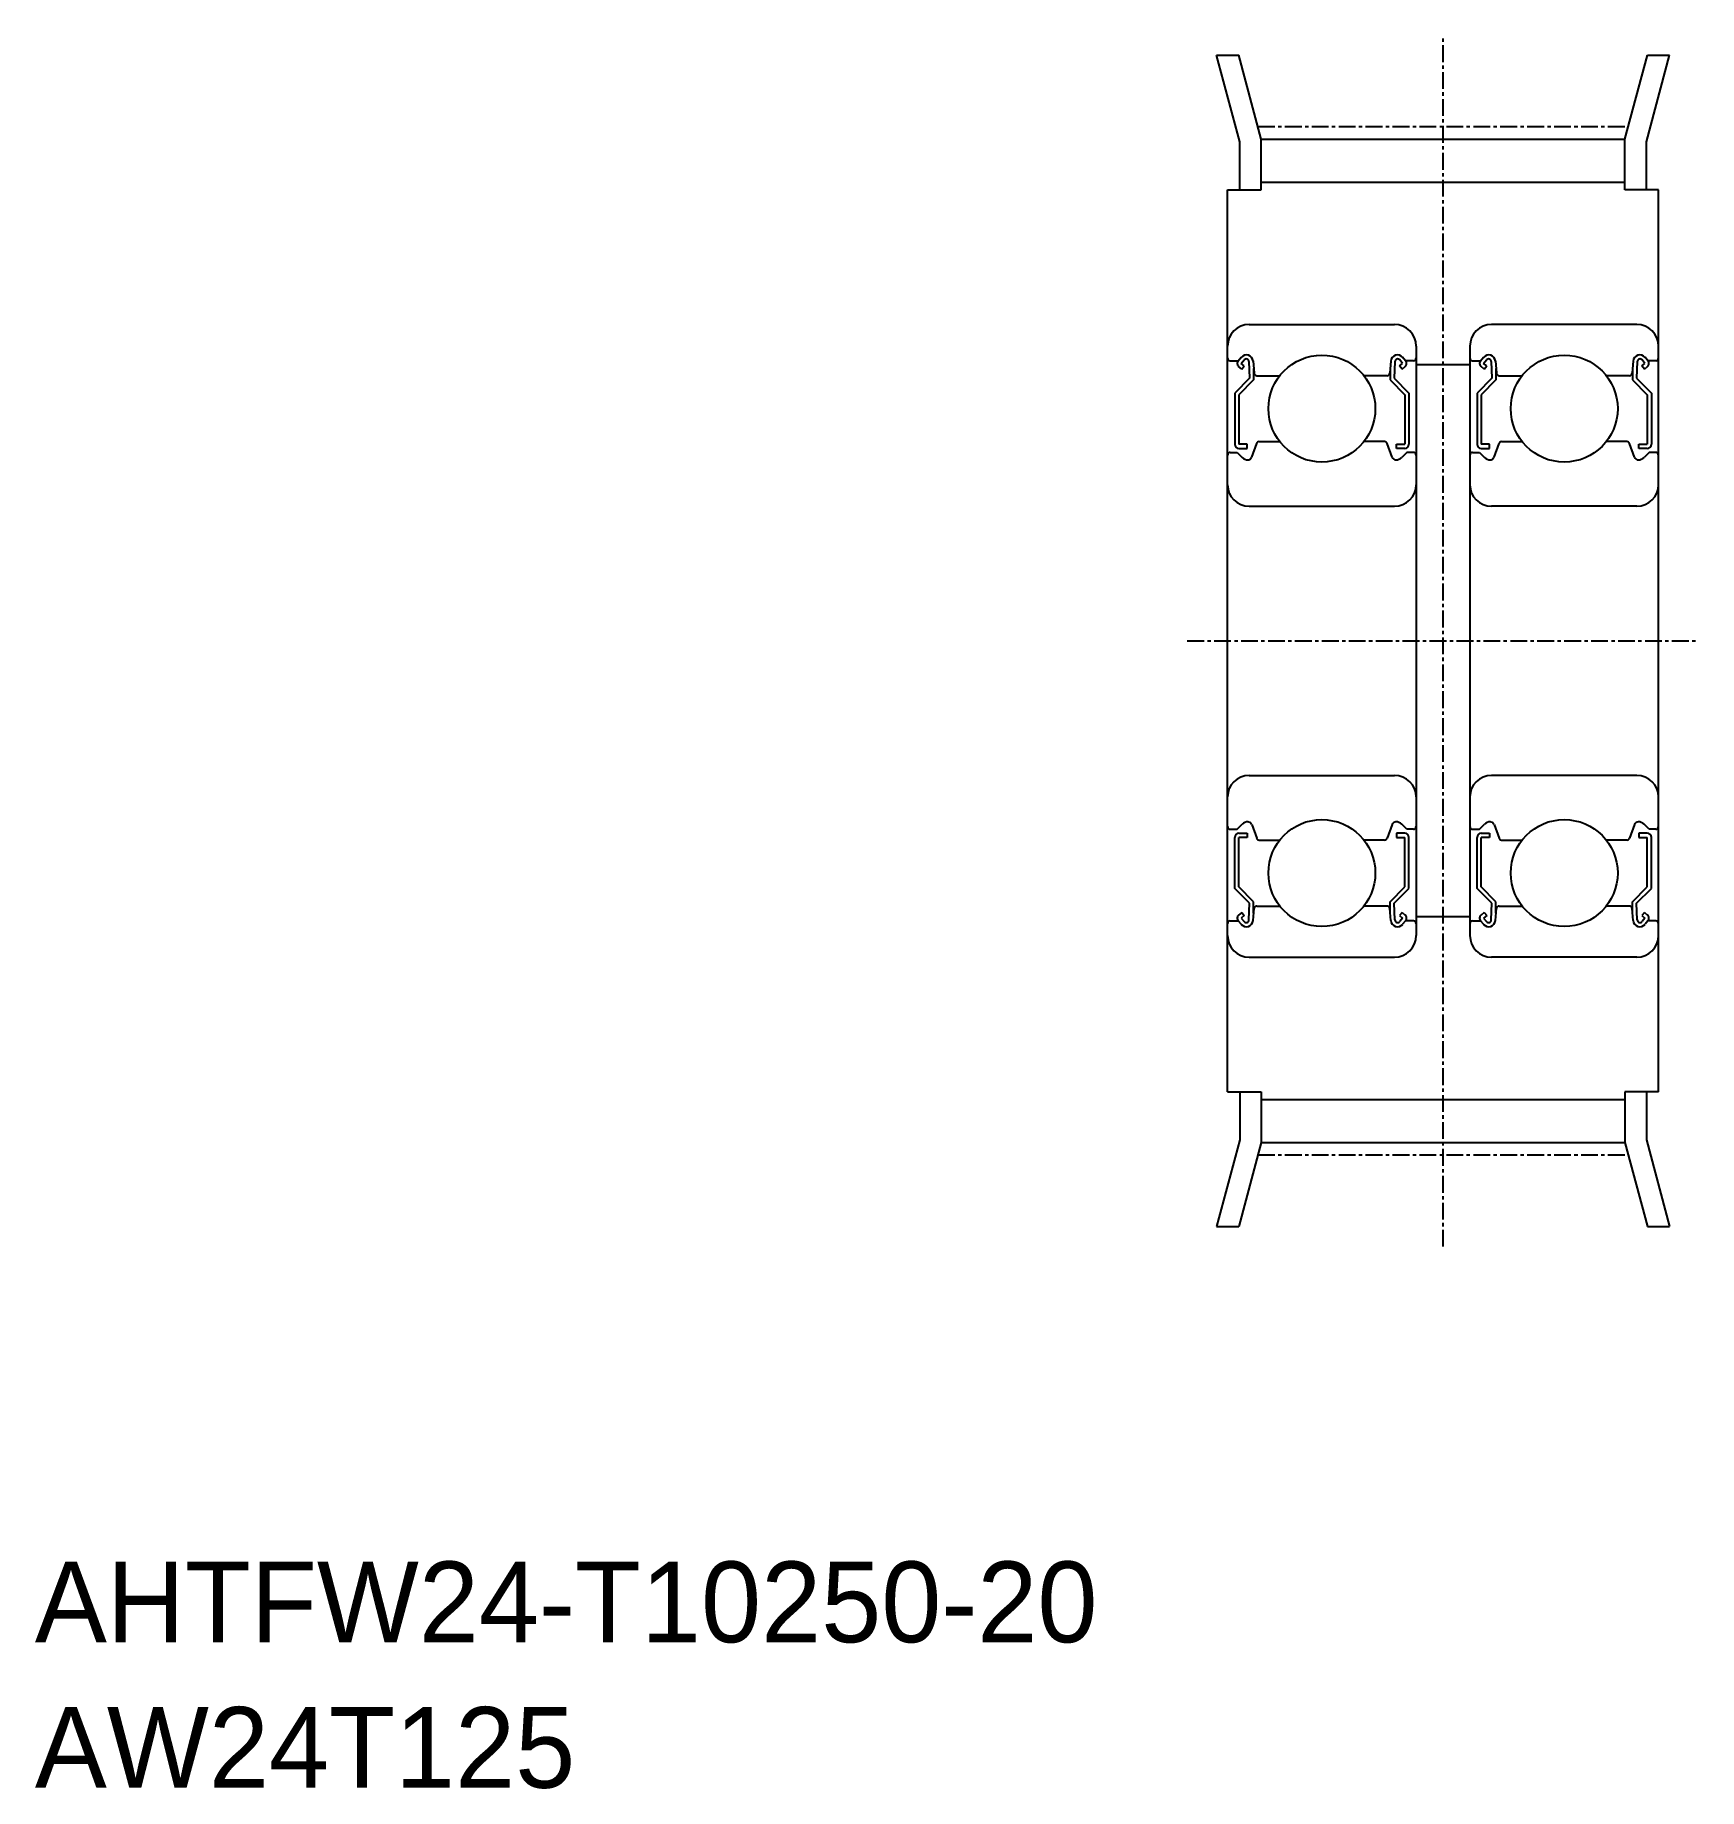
# Model space of a CAD drawing. Extents: x -286 to -162, y -61 to 69.
import ezdxf

# ---------------------------------------------------------------- set-up
doc = ezdxf.new("R2010")
doc.units = 0
doc.linetypes.add('CENTER', pattern=[2, 1.25, -0.25, 0.25, -0.25])
doc.layers.get('0').update_dxf_attribs({"linetype": 'CONTINUOUS'})
doc.layers.add('CENTER', color=1, linetype='CENTER')

msp = doc.modelspace()

# ---------------------------------------------------------------- linework, layer by layer
at = {"color": 7, "linetype": 'CONTINUOUS'}
for p, q in [((-196.5, 61.47), (-198.23, 67.9)), ((-198.23, 67.9), (-196.57, 67.9)), ((-194.9, 61.68), (-196.57, 67.9)), ((-167.9, 61.68), (-166.22, 67.9)), ((-166.3, 61.47), (-164.57, 67.9)), ((-166.22, 67.9), (-164.57, 67.9)), ((-196.5, 57.9), (-196.5, 61.47)), ((-194.9, 57.9), (-194.9, 61.68)), ((-194.9, 61.68), (-167.9, 61.68)), ((-167.9, 57.9), (-167.9, 61.68)), ((-166.3, 57.9), (-166.3, 61.47)), ((-197.4, 57.9), (-194.9, 57.9)), ((-197.4, -9.1), (-197.4, 57.9)), ((-194.9, 58.48), (-167.9, 58.48)), ((-165.4, 57.9), (-167.9, 57.9)), ((-165.4, -9.1), (-165.4, 57.9)), ((-195.8, 47.9), (-185, 47.9)), ((-167, 47.9), (-177.8, 47.9)), ((-183.4, 46.3), (-183.4, 2.5)), ((-179.4, 46.3), (-179.4, 2.5)), ((-197.2, 45.2), (-196.62, 45.2)), ((-196.62, 45.2), (-196.4, 45.47)), ((-196.35, 44.59), (-196.58, 44.78)), ((-196.39, 45.01), (-196.17, 45.27)), ((-196.16, 44.82), (-196.39, 45.01)), ((-196.35, 44.59), (-196.16, 44.82)), ((-195.82, 45.15), (-195.77, 43.91)), ((-195.51, 45.19), (-195.44, 44.29)), ((-195.47, 44.63), (-195.47, 43.78)), ((-185.28, 45.19), (-185.36, 44.29)), ((-185.33, 44.63), (-185.33, 43.78)), ((-184.97, 45.15), (-185.03, 43.91)), ((-184.64, 44.82), (-184.41, 45.01)), ((-184.44, 44.59), (-184.64, 44.82)), ((-184.41, 45.01), (-184.62, 45.27)), ((-184.44, 44.59), (-184.21, 44.78)), ((-184.18, 45.2), (-184.4, 45.47)), ((-183.6, 45.2), (-184.18, 45.2)), ((-179.4, 44.9), (-183.4, 44.9)), ((-179.2, 45.2), (-178.62, 45.2)), ((-178.62, 45.2), (-178.4, 45.47)), ((-178.35, 44.59), (-178.58, 44.78)), ((-178.39, 45.01), (-178.17, 45.27)), ((-178.16, 44.82), (-178.39, 45.01)), ((-178.35, 44.59), (-178.16, 44.82)), ((-177.82, 45.15), (-177.77, 43.91)), ((-177.51, 45.19), (-177.44, 44.29)), ((-177.47, 44.63), (-177.47, 43.78)), ((-167.28, 45.19), (-167.36, 44.29)), ((-167.33, 44.63), (-167.33, 43.78)), ((-166.97, 45.15), (-167.03, 43.91)), ((-166.64, 44.82), (-166.41, 45.01)), ((-166.44, 44.59), (-166.64, 44.82)), ((-166.41, 45.01), (-166.62, 45.27)), ((-166.44, 44.59), (-166.21, 44.78)), ((-166.18, 45.2), (-166.4, 45.47)), ((-165.6, 45.2), (-166.18, 45.2)), ((-195.77, 43.91), (-196.87, 42.81)), ((-195.47, 43.78), (-196.57, 42.68)), ((-195.24, 44.1), (-193.52, 44.1)), ((-185.56, 44.1), (-187.27, 44.1)), ((-185.33, 43.78), (-184.23, 42.68)), ((-185.03, 43.91), (-183.93, 42.81)), ((-177.77, 43.91), (-178.87, 42.81)), ((-177.47, 43.78), (-178.57, 42.68)), ((-177.24, 44.1), (-175.52, 44.1)), ((-167.56, 44.1), (-169.27, 44.1)), ((-167.33, 43.78), (-166.23, 42.68)), ((-167.03, 43.91), (-165.93, 42.81)), ((-196.87, 42.81), (-196.87, 39)), ((-196.57, 42.68), (-196.57, 39)), ((-184.23, 42.68), (-184.23, 39)), ((-183.93, 42.81), (-183.93, 39)), ((-178.87, 42.81), (-178.87, 39)), ((-178.57, 42.68), (-178.57, 39)), ((-166.23, 42.68), (-166.23, 39)), ((-165.93, 42.81), (-165.93, 39)), ((-195.06, 39.2), (-193.52, 39.2)), ((-185.74, 39.2), (-187.27, 39.2)), ((-177.06, 39.2), (-175.52, 39.2)), ((-167.74, 39.2), (-169.27, 39.2)), ((-197.2, 38.4), (-196.7, 38.4)), ((-196.7, 38.4), (-196.32, 38.03)), ((-195.95, 39), (-196.57, 39)), ((-196.57, 38.7), (-195.95, 38.7)), ((-195.95, 38.7), (-195.95, 39)), ((-195.61, 38.05), (-195.24, 39.07)), ((-185.18, 38.05), (-185.55, 39.07)), ((-184.85, 39), (-184.23, 39)), ((-184.85, 38.7), (-184.85, 39)), ((-184.23, 38.7), (-184.85, 38.7)), ((-184.1, 38.4), (-184.47, 38.03)), ((-183.6, 38.4), (-184.1, 38.4)), ((-179.2, 38.4), (-178.7, 38.4)), ((-178.7, 38.4), (-178.32, 38.03)), ((-177.95, 39), (-178.57, 39)), ((-178.57, 38.7), (-177.95, 38.7)), ((-177.95, 38.7), (-177.95, 39)), ((-177.61, 38.05), (-177.24, 39.07)), ((-167.18, 38.05), (-167.55, 39.07)), ((-166.85, 39), (-166.23, 39)), ((-166.85, 38.7), (-166.85, 39)), ((-166.23, 38.7), (-166.85, 38.7)), ((-166.1, 38.4), (-166.47, 38.03)), ((-165.6, 38.4), (-166.1, 38.4)), ((-195.8, 34.4), (-185, 34.4)), ((-167, 34.4), (-177.8, 34.4)), ((-195.8, 14.4), (-185, 14.4)), ((-167, 14.4), (-177.8, 14.4)), ((-196.7, 10.4), (-196.32, 10.78)), ((-195.61, 10.76), (-195.24, 9.74)), ((-185.18, 10.76), (-185.55, 9.74)), ((-184.1, 10.4), (-184.47, 10.78)), ((-178.7, 10.4), (-178.32, 10.78)), ((-177.61, 10.76), (-177.24, 9.74)), ((-167.18, 10.76), (-167.55, 9.74)), ((-166.1, 10.4), (-166.47, 10.78)), ((-197.2, 10.4), (-196.7, 10.4)), ((-196.87, 6), (-196.87, 9.8)), ((-196.57, 10.1), (-195.95, 10.1)), ((-195.95, 9.8), (-196.57, 9.8)), ((-196.57, 6.12), (-196.57, 9.8)), ((-195.95, 10.1), (-195.95, 9.8)), ((-195.06, 9.6), (-193.52, 9.6)), ((-185.74, 9.6), (-187.27, 9.6)), ((-184.85, 10.1), (-184.85, 9.8)), ((-184.23, 10.1), (-184.85, 10.1)), ((-184.85, 9.8), (-184.23, 9.8)), ((-184.23, 6.12), (-184.23, 9.8)), ((-183.6, 10.4), (-184.1, 10.4)), ((-183.93, 6), (-183.93, 9.8)), ((-179.2, 10.4), (-178.7, 10.4)), ((-178.87, 6), (-178.87, 9.8)), ((-178.57, 10.1), (-177.95, 10.1)), ((-178.57, 6.12), (-178.57, 9.8)), ((-177.95, 9.8), (-178.57, 9.8)), ((-177.95, 10.1), (-177.95, 9.8)), ((-177.06, 9.6), (-175.52, 9.6)), ((-167.74, 9.6), (-169.27, 9.6)), ((-166.85, 10.1), (-166.85, 9.8)), ((-166.23, 10.1), (-166.85, 10.1)), ((-166.85, 9.8), (-166.23, 9.8)), ((-166.23, 6.12), (-166.23, 9.8)), ((-165.6, 10.4), (-166.1, 10.4)), ((-165.93, 6), (-165.93, 9.8)), ((-195.77, 4.9), (-196.87, 6)), ((-195.47, 5.02), (-196.57, 6.12)), ((-185.33, 5.02), (-184.23, 6.12)), ((-185.03, 4.9), (-183.93, 6)), ((-177.77, 4.9), (-178.87, 6)), ((-177.47, 5.02), (-178.57, 6.12)), ((-167.33, 5.02), (-166.23, 6.12)), ((-167.03, 4.9), (-165.93, 6)), ((-196.35, 4.22), (-196.58, 4.03)), ((-196.16, 3.99), (-196.39, 3.8)), ((-196.35, 4.22), (-196.16, 3.99)), ((-195.82, 3.66), (-195.77, 4.9)), ((-195.51, 3.62), (-195.44, 4.52)), ((-195.47, 4.18), (-195.47, 5.02)), ((-195.24, 4.7), (-193.52, 4.7)), ((-185.56, 4.7), (-187.27, 4.7)), ((-185.28, 3.62), (-185.36, 4.52)), ((-185.33, 4.18), (-185.33, 5.02)), ((-184.97, 3.66), (-185.03, 4.9)), ((-184.44, 4.22), (-184.64, 3.99)), ((-184.64, 3.99), (-184.41, 3.8)), ((-184.44, 4.22), (-184.21, 4.03)), ((-178.35, 4.22), (-178.58, 4.03)), ((-178.16, 3.99), (-178.39, 3.8)), ((-178.35, 4.22), (-178.16, 3.99)), ((-177.82, 3.66), (-177.77, 4.9)), ((-177.51, 3.62), (-177.44, 4.52)), ((-177.47, 4.18), (-177.47, 5.02)), ((-177.24, 4.7), (-175.52, 4.7)), ((-167.56, 4.7), (-169.27, 4.7)), ((-167.28, 3.62), (-167.36, 4.52)), ((-167.33, 4.18), (-167.33, 5.02)), ((-166.97, 3.66), (-167.03, 4.9)), ((-166.44, 4.22), (-166.64, 3.99)), ((-166.64, 3.99), (-166.41, 3.8)), ((-166.44, 4.22), (-166.21, 4.03)), ((-197.2, 3.6), (-196.62, 3.6)), ((-196.62, 3.6), (-196.4, 3.34)), ((-196.39, 3.8), (-196.17, 3.54)), ((-184.41, 3.8), (-184.62, 3.54)), ((-184.18, 3.6), (-184.4, 3.34)), ((-183.6, 3.6), (-184.18, 3.6)), ((-179.4, 3.9), (-183.4, 3.9)), ((-179.2, 3.6), (-178.62, 3.6)), ((-178.62, 3.6), (-178.4, 3.34)), ((-178.39, 3.8), (-178.17, 3.54)), ((-166.41, 3.8), (-166.62, 3.54)), ((-166.18, 3.6), (-166.4, 3.34)), ((-165.6, 3.6), (-166.18, 3.6)), ((-195.8, 0.9), (-185, 0.9)), ((-193.1, 0.9), (-193.1, 0.9)), ((-190.4, 0.9), (-190.4, 0.9)), ((-167, 0.9), (-177.8, 0.9)), ((-172.4, 0.9), (-172.4, 0.9)), ((-169.7, 0.9), (-169.7, 0.9)), ((-197.4, -9.1), (-194.9, -9.1)), ((-196.5, -9.1), (-196.5, -12.66)), ((-194.9, -9.1), (-194.9, -12.87)), ((-167.9, -9.1), (-167.9, -12.87)), ((-165.4, -9.1), (-167.9, -9.1)), ((-166.3, -9.1), (-166.3, -12.66)), ((-194.9, -9.67), (-167.9, -9.67)), ((-196.5, -12.66), (-198.23, -19.1)), ((-194.9, -12.87), (-196.57, -19.1)), ((-194.9, -12.87), (-167.9, -12.87)), ((-167.9, -12.87), (-166.22, -19.1)), ((-166.3, -12.66), (-164.57, -19.1)), ((-198.23, -19.1), (-196.57, -19.1)), ((-166.22, -19.1), (-164.57, -19.1))]:
    msp.add_line(p, q, dxfattribs=at)
for centre in [(-190.4, 41.65), (-172.4, 41.65), (-190.4, 7.15), (-172.4, 7.15)]:
    msp.add_circle(centre, 3.97, dxfattribs=at)
for centre, radius, start, end in [((-195.8, 46.3), 1.6, 90, 180), ((-185, 46.3), 1.6, 0, 90), ((-177.8, 46.3), 1.6, 90, 180), ((-167, 46.3), 1.6, 0, 90), ((-196.01, 45.14), 0.5, 4.987, 139.9098), ((-184.78, 45.14), 0.5, 40.0902, 175.013), ((-178.01, 45.14), 0.5, 4.987, 139.9098), ((-166.78, 45.14), 0.5, 40.0902, 175.013), ((-197.2, 45.4), 0.2, 180, 270), ((-196.39, 45.01), 0.3, 139.9098, 229.9963), ((-196.02, 45.14), 0.2, 2.3754, 139.9922), ((-184.77, 45.14), 0.2, 40.0078, 177.6246), ((-184.41, 45.01), 0.3, 310.0037, 40.0902), ((-183.6, 45.4), 0.2, 270, 0), ((-179.2, 45.4), 0.2, 180, 270), ((-178.39, 45.01), 0.3, 139.9098, 229.9963), ((-178.02, 45.14), 0.2, 2.3754, 139.9922), ((-166.77, 45.14), 0.2, 40.0078, 177.6246), ((-166.41, 45.01), 0.3, 310.0037, 40.0902), ((-165.6, 45.4), 0.2, 270, 0), ((-195.24, 44.3), 0.2, 184.987, 270), ((-185.56, 44.3), 0.2, 270, 355.013), ((-177.24, 44.3), 0.2, 184.987, 270), ((-167.56, 44.3), 0.2, 270, 355.013), ((-195.06, 39), 0.2, 90, 160.0299), ((-185.74, 39), 0.2, 19.9701, 90), ((-177.06, 39), 0.2, 90, 160.0299), ((-167.74, 39), 0.2, 19.9701, 90), ((-197.2, 38.2), 0.2, 90, 180), ((-196.57, 39), 0.3, 180, 270), ((-195.9, 38.45), 0.6, 225, 272.8048), ((-195.9, 38.15), 0.3, 265.5374, 340.0299), ((-184.9, 38.15), 0.3, 199.9701, 274.4626), ((-184.89, 38.45), 0.6, 267.1952, 315), ((-184.23, 39), 0.3, 270, 0), ((-183.6, 38.2), 0.2, 0, 90), ((-179.2, 38.2), 0.2, 90, 180), ((-178.57, 39), 0.3, 180, 270), ((-177.9, 38.45), 0.6, 225, 272.8048), ((-177.9, 38.15), 0.3, 265.5374, 340.0299), ((-166.9, 38.15), 0.3, 199.9701, 274.4626), ((-166.89, 38.45), 0.6, 267.1952, 315), ((-166.23, 39), 0.3, 270, 0), ((-165.6, 38.2), 0.2, 0, 90), ((-195.8, 36), 1.6, 180, 270), ((-185, 36), 1.6, 270, 0), ((-177.8, 36), 1.6, 180, 270), ((-167, 36), 1.6, 270, 0), ((-195.8, 12.8), 1.6, 90, 180), ((-185, 12.8), 1.6, 0, 90), ((-177.8, 12.8), 1.6, 90, 180), ((-167, 12.8), 1.6, 0, 90), ((-197.2, 10.6), 0.2, 180, 270), ((-195.9, 10.35), 0.6, 87.1952, 135), ((-195.9, 10.65), 0.3, 19.9701, 94.4626), ((-184.9, 10.65), 0.3, 85.5374, 160.0299), ((-184.89, 10.35), 0.6, 45, 92.8048), ((-183.6, 10.6), 0.2, 270, 0), ((-179.2, 10.6), 0.2, 180, 270), ((-177.9, 10.35), 0.6, 87.1952, 135), ((-177.9, 10.65), 0.3, 19.9701, 94.4626), ((-166.9, 10.65), 0.3, 85.5374, 160.0299), ((-166.89, 10.35), 0.6, 45, 92.8048), ((-165.6, 10.6), 0.2, 270, 0), ((-196.57, 9.8), 0.3, 90, 180), ((-195.06, 9.8), 0.2, 199.9701, 270), ((-185.74, 9.8), 0.2, 270, 340.0299), ((-184.23, 9.8), 0.3, 0, 90), ((-178.57, 9.8), 0.3, 90, 180), ((-177.06, 9.8), 0.2, 199.9701, 270), ((-167.74, 9.8), 0.2, 270, 340.0299), ((-166.23, 9.8), 0.3, 0, 90), ((-196.39, 3.8), 0.3, 130.0037, 220.0902), ((-195.24, 4.5), 0.2, 90, 175.013), ((-185.56, 4.5), 0.2, 4.987, 90), ((-184.41, 3.8), 0.3, 319.9098, 49.9963), ((-178.39, 3.8), 0.3, 130.0037, 220.0902), ((-177.24, 4.5), 0.2, 90, 175.013), ((-167.56, 4.5), 0.2, 4.987, 90), ((-166.41, 3.8), 0.3, 319.9098, 49.9963), ((-197.2, 3.4), 0.2, 90, 180), ((-196.01, 3.66), 0.5, 220.0902, 355.013), ((-196.02, 3.67), 0.2, 220.0078, 357.6246), ((-184.78, 3.66), 0.5, 184.987, 319.9098), ((-184.77, 3.67), 0.2, 182.3754, 319.9922), ((-183.6, 3.4), 0.2, 0, 90), ((-179.2, 3.4), 0.2, 90, 180), ((-178.01, 3.66), 0.5, 220.0902, 355.013), ((-178.02, 3.67), 0.2, 220.0078, 357.6246), ((-166.78, 3.66), 0.5, 184.987, 319.9098), ((-166.77, 3.67), 0.2, 182.3754, 319.9922), ((-165.6, 3.4), 0.2, 0, 90), ((-195.8, 2.5), 1.6, 180, 270), ((-185, 2.5), 1.6, 270, 0), ((-177.8, 2.5), 1.6, 180, 270), ((-167, 2.5), 1.6, 270, 0)]:
    msp.add_arc(centre, radius, start, end, dxfattribs=at)
at = {"layer": 'CENTER', "color": 1, "linetype": 'CENTER'}
for p, q in [((-181.4, -20.6), (-181.4, 69.4)), ((-195.15, 62.6), (-167.64, 62.6)), ((-200.4, 24.4), (-162.4, 24.4)), ((-195.15, -13.79), (-167.64, -13.79))]:
    msp.add_line(p, q, dxfattribs=at)

# ---------------------------------------------------------------- texts
at = {"color": 7, "linetype": 'CONTINUOUS'}
for s, p in [('AHTFW24-T10250-20', (-285.99, -50)), ('AW24T125', (-285.99, -60.81))]:
    msp.add_text(s, height=6, dxfattribs=at).set_placement(p)

doc.saveas('drawing.dxf')
